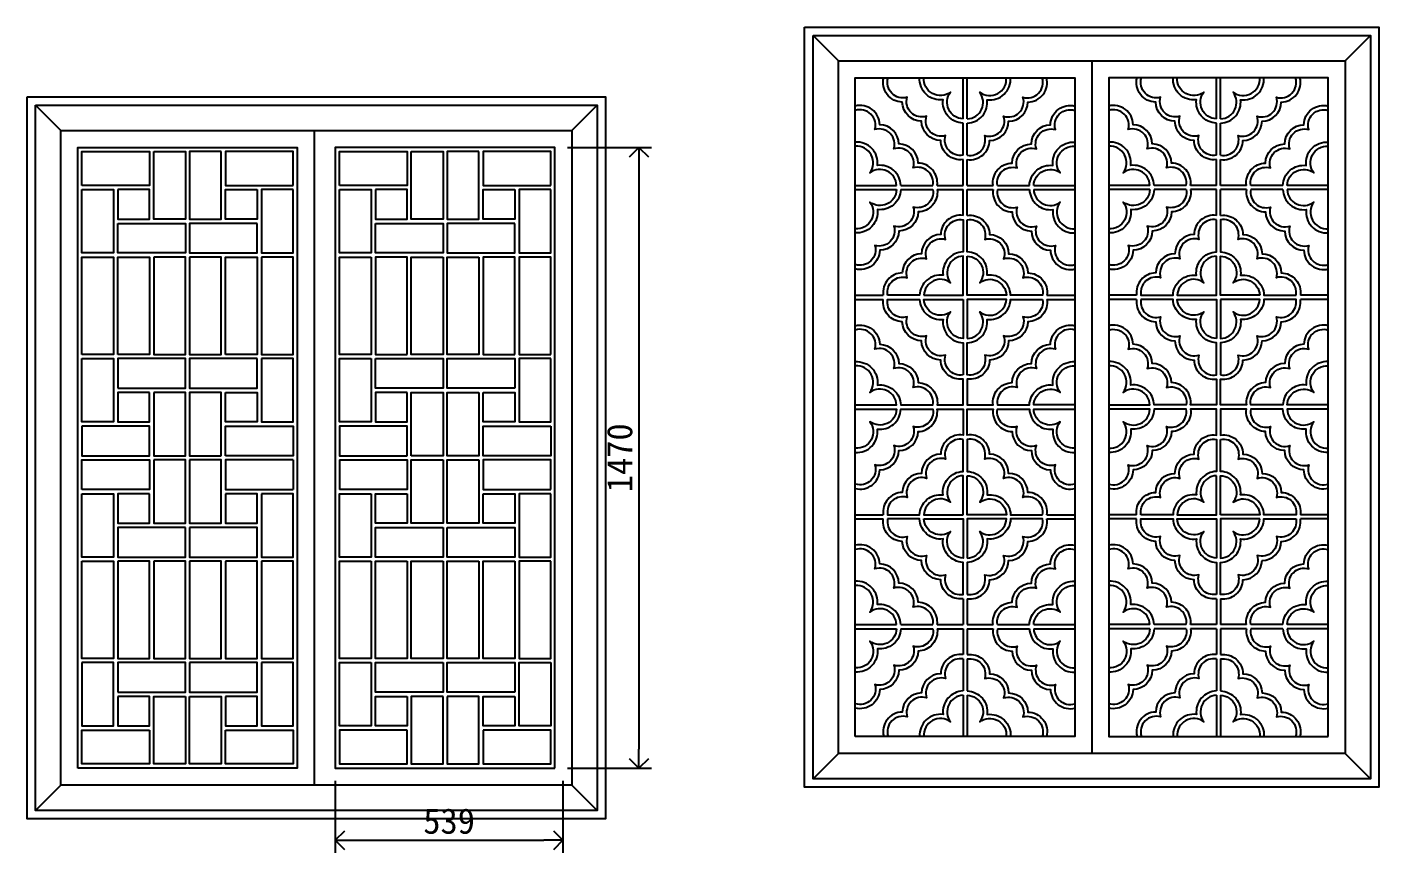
# Model space of a CAD drawing. Extents: x -66030 to 95157, y -13132 to 45879.
# Drawn here: x 50155 to 53356, y 12619 to 14575 of the extents above; entities that cross this region are included whole.
import ezdxf

# ---------------------------------------------------------------- set-up
doc = ezdxf.new("R2010")
doc.units = 0
doc.header["$LTSCALE"] = 100
doc.header["$MEASUREMENT"] = 0
doc.header["$PDMODE"] = 2
doc.header["$PDSIZE"] = -3
doc.layers.get('0').update_dxf_attribs({"linetype": 'CONTINUOUS'})
doc.layers.get('Defpoints').update_dxf_attribs({"linetype": 'CONTINUOUS'})
for name, color, linetype in [('3', 11, 'CONTINUOUS'), ('4', 121, 'CONTINUOUS'), ('7', 105, 'CONTINUOUS')]:
    doc.layers.add(name, color=color, linetype=linetype)
doc.styles.add('HZ', font='simhei.ttf')
doc.dimstyles.new('TEXT', dxfattribs={"dimscale": 8, "dimtxt": 2, "dimasz": 1.5, "dimexe": 1, "dimexo": 1, "dimgap": 0.5, "dimtad": 1, "dimdec": 0, "dimzin": 0, "dimdsep": 46, "dimtxsty": 'HZ', "dimblk": 'DOT', "dimblk1": 'OPEN90', "dimblk2": 'OPEN90', "dimsah": 1, "dimcen": 0, "dimclrd": 256, "dimclre": 256, "dimclrt": 7, "dimadec": 0, "dimazin": 0, "dimtfac": 0.5, "dimtdec": 0, "dimtmove": 2, "dimatfit": 3, "dimldrblk": 'OPEN90', "dimfxl": 1, "dimtolj": 1, "dimtzin": 0, "dimarcsym": 0})

# ---------------------------------------------------------------- blocks, each defined once
blk = doc.blocks.new('窗-026')
at = {"layer": '3'}
for p, q in [((375, 1582.4), (375, 1680)), ((385, 1582.4), (385, 1680)), ((975, 1582.4), (975, 1680)), ((985, 1582.4), (985, 1680)), ((375, 1496.4), (375, 1572.3)), ((385, 1496.4), (385, 1572.3)), ((975, 1496.4), (975, 1572.3)), ((985, 1496.4), (985, 1572.3)), ((375, 1425), (375, 1486.2)), ((385, 1425), (385, 1486.2)), ((975, 1425), (975, 1486.2)), ((985, 1425), (985, 1486.2)), ((120, 1425), (217.6, 1425)), ((120, 1415), (217.6, 1415)), ((227.7, 1425), (303.6, 1425)), ((227.7, 1415), (303.6, 1415)), ((313.8, 1425), (375, 1425)), ((313.8, 1415), (375, 1415)), ((375, 1353.8), (375, 1415)), ((385, 1425), (446.2, 1425)), ((385, 1415), (446.2, 1415)), ((385, 1353.8), (385, 1415)), ((456.4, 1425), (532.3, 1425)), ((456.4, 1415), (532.3, 1415)), ((542.4, 1425), (640, 1425)), ((542.4, 1415), (640, 1415)), ((817.6, 1425), (720, 1425)), ((817.6, 1415), (720, 1415)), ((903.6, 1425), (827.7, 1425)), ((903.6, 1415), (827.7, 1415)), ((975, 1425), (913.8, 1425)), ((975, 1415), (913.8, 1415)), ((975, 1353.8), (975, 1415)), ((1046.2, 1425), (985, 1425)), ((985, 1353.8), (985, 1415)), ((1046.2, 1415), (985, 1415)), ((1132.3, 1425), (1056.4, 1425)), ((1132.3, 1415), (1056.4, 1415)), ((1240, 1425), (1142.4, 1425)), ((1240, 1415), (1142.4, 1415)), ((120, 1165), (186.2, 1165)), ((120, 1155), (186.2, 1155)), ((573.8, 1165), (640, 1165)), ((573.8, 1155), (640, 1155)), ((786.2, 1165), (720, 1165)), ((786.2, 1155), (720, 1155)), ((1240, 1165), (1173.8, 1165)), ((1240, 1155), (1173.8, 1155)), ((120, 645), (186.2, 645)), ((573.8, 645), (640, 645)), ((786.2, 645), (720, 645)), ((1240, 645), (1173.8, 645)), ((120, 635), (186.2, 635)), ((573.8, 635), (640, 635)), ((786.2, 635), (720, 635)), ((1240, 635), (1173.8, 635)), ((375, 446.2), (375, 385)), ((385, 446.2), (385, 385)), ((975, 446.2), (975, 385)), ((985, 446.2), (985, 385)), ((120, 385), (217.6, 385)), ((227.7, 385), (303.6, 385)), ((313.8, 385), (375, 385)), ((385, 385), (446.2, 385)), ((456.4, 385), (532.3, 385)), ((542.4, 385), (640, 385)), ((817.6, 385), (720, 385)), ((903.6, 385), (827.7, 385)), ((975, 385), (913.8, 385)), ((1046.2, 385), (985, 385)), ((1132.3, 385), (1056.4, 385)), ((1240, 385), (1142.4, 385)), ((120, 375), (217.6, 375)), ((227.7, 375), (303.6, 375)), ((313.8, 375), (375, 375)), ((375, 375), (375, 313.8)), ((385, 375), (446.2, 375)), ((385, 375), (385, 313.8)), ((456.4, 375), (532.3, 375)), ((542.4, 375), (640, 375)), ((817.6, 375), (720, 375)), ((903.6, 375), (827.7, 375)), ((975, 375), (913.8, 375)), ((975, 375), (975, 313.8)), ((1046.2, 375), (985, 375)), ((985, 375), (985, 313.8)), ((1132.3, 375), (1056.4, 375)), ((1240, 375), (1142.4, 375)), ((375, 303.6), (375, 227.7)), ((385, 303.6), (385, 227.7)), ((975, 303.6), (975, 227.7)), ((985, 303.6), (985, 227.7)), ((375, 217.6), (375, 120)), ((385, 217.6), (385, 120)), ((975, 217.6), (975, 120)), ((985, 217.6), (985, 120))]:
    blk.add_line(p, q, dxfattribs=at)
blk.add_lwpolyline([(20, 1780), (1340, 1780), (1340, 20), (20, 20)], close=True, dxfattribs=at)
for points in [[(375, 1486.2, -0.448037), (322.1, 1531.3, -0.406646), (276.9, 1576.9, -0.406646), (231.3, 1622.1, -0.481299), (187.2, 1680)], [(375, 1496.4, -0.558994), (333.7, 1543, -0.612854), (288.8, 1588.8, -0.612854), (243, 1633.7, -0.606225), (197.6, 1680)], [(375, 1572.3, -0.44095), (327.8, 1627.8, -0.471594), (272.4, 1680)], [(375, 1582.4, -0.604818), (345.4, 1645.4, -0.649153), (282.5, 1680)], [(385, 1486.2, 0.448037), (437.9, 1531.3, 0.406646), (483.1, 1576.9, 0.406646), (528.7, 1622.1, 0.481299), (572.8, 1680)], [(385, 1496.4, 0.558994), (426.3, 1543, 0.612854), (471.2, 1588.8, 0.612854), (517, 1633.7, 0.606225), (562.4, 1680)], [(385, 1572.3, 0.44095), (432.2, 1627.8, 0.471594), (487.6, 1680)], [(385, 1582.4, 0.604818), (414.6, 1645.4, 0.649153), (477.5, 1680)], [(975, 1486.2, -0.448037), (922.1, 1531.3, -0.406646), (876.9, 1576.9, -0.406646), (831.3, 1622.1, -0.481299), (787.2, 1680)], [(975, 1496.4, -0.558994), (933.7, 1543, -0.612854), (888.8, 1588.8, -0.612854), (843, 1633.7, -0.606225), (797.6, 1680)], [(975, 1572.3, -0.44095), (927.8, 1627.8, -0.471594), (872.4, 1680)], [(975, 1582.4, -0.604818), (945.4, 1645.4, -0.649153), (882.5, 1680)], [(985, 1496.4, 0.558994), (1026.3, 1543, 0.612854), (1071.2, 1588.8, 0.612854), (1117, 1633.7, 0.606225), (1162.4, 1680)], [(985, 1486.2, 0.448037), (1037.9, 1531.3, 0.406646), (1083.1, 1576.9, 0.406646), (1128.7, 1622.1, 0.481299), (1172.8, 1680)], [(985, 1572.3, 0.44095), (1032.2, 1627.8, 0.471594), (1087.6, 1680)], [(985, 1582.4, 0.604818), (1014.6, 1645.4, 0.649153), (1077.5, 1680)], [(313.8, 1425, 0.448037), (268.7, 1477.9, 0.406646), (223.1, 1523.1, 0.406646), (177.9, 1568.7, 0.481299), (120, 1612.8)], [(303.6, 1425, 0.558994), (257, 1466.3, 0.612854), (211.2, 1511.2, 0.612854), (166.3, 1557, 0.606225), (120, 1602.4)], [(446.2, 1425, -0.448037), (491.3, 1477.9, -0.406646), (536.9, 1523.1, -0.406646), (582.1, 1568.7, -0.481299), (640, 1612.8)], [(456.4, 1425, -0.558994), (503, 1466.3, -0.612854), (548.8, 1511.2, -0.612854), (593.7, 1557, -0.606225), (640, 1602.4)], [(913.8, 1425, 0.448037), (868.7, 1477.9, 0.406646), (823.1, 1523.1, 0.406646), (777.9, 1568.7, 0.481299), (720, 1612.8)], [(903.6, 1425, 0.558994), (857, 1466.3, 0.612854), (811.2, 1511.2, 0.612854), (766.3, 1557, 0.606225), (720, 1602.4)], [(1046.2, 1425, -0.448037), (1091.3, 1477.9, -0.406646), (1136.9, 1523.1, -0.406646), (1182.1, 1568.7, -0.481299), (1240, 1612.8)], [(1056.4, 1425, -0.558994), (1103, 1466.3, -0.612854), (1148.8, 1511.2, -0.612854), (1193.7, 1557, -0.606225), (1240, 1602.4)], [(227.7, 1425, 0.44095), (172.2, 1472.2, 0.471594), (120, 1527.6)], [(217.6, 1425, 0.604818), (154.6, 1454.6, 0.649153), (120, 1517.5)], [(532.3, 1425, -0.44095), (587.8, 1472.2, -0.471594), (640, 1527.6)], [(542.4, 1425, -0.604818), (605.4, 1454.6, -0.649153), (640, 1517.5)], [(827.7, 1425, 0.44095), (772.2, 1472.2, 0.471594), (720, 1527.6)], [(817.6, 1425, 0.604818), (754.6, 1454.6, 0.649153), (720, 1517.5)], [(1132.3, 1425, -0.44095), (1187.8, 1472.2, -0.471594), (1240, 1527.6)], [(1142.4, 1425, -0.604818), (1205.4, 1454.6, -0.649153), (1240, 1517.5)], [(303.6, 1415, -0.558994), (257, 1373.7, -0.612854), (211.2, 1328.8, -0.612854), (166.3, 1283, -0.606225), (120, 1237.6)], [(313.8, 1415, -0.448037), (268.7, 1362.1, -0.406646), (223.1, 1316.9, -0.406646), (177.9, 1271.3, -0.481299), (120, 1227.2)], [(217.6, 1415, -0.604818), (154.6, 1385.4, -0.649153), (120, 1322.5)], [(227.7, 1415, -0.44095), (172.2, 1367.8, -0.471594), (120, 1312.4)], [(446.2, 1415, 0.448037), (491.3, 1362.1, 0.406646), (536.9, 1316.9, 0.406646), (582.1, 1271.3, 0.481299), (640, 1227.2)], [(456.4, 1415, 0.558994), (503, 1373.7, 0.612854), (548.8, 1328.8, 0.612854), (593.7, 1283, 0.606225), (640, 1237.6)], [(532.3, 1415, 0.44095), (587.8, 1367.8, 0.471594), (640, 1312.4)], [(542.4, 1415, 0.604818), (605.4, 1385.4, 0.649153), (640, 1322.5)], [(903.6, 1415, -0.558994), (857, 1373.7, -0.612854), (811.2, 1328.8, -0.612854), (766.3, 1283, -0.606225), (720, 1237.6)], [(913.8, 1415, -0.448037), (868.7, 1362.1, -0.406646), (823.1, 1316.9, -0.406646), (777.9, 1271.3, -0.481299), (720, 1227.2)], [(817.6, 1415, -0.604818), (754.6, 1385.4, -0.649153), (720, 1322.5)], [(827.7, 1415, -0.44095), (772.2, 1367.8, -0.471594), (720, 1312.4)], [(1046.2, 1415, 0.448037), (1091.3, 1362.1, 0.406646), (1136.9, 1316.9, 0.406646), (1182.1, 1271.3, 0.481299), (1240, 1227.2)], [(1056.4, 1415, 0.558994), (1103, 1373.7, 0.612854), (1148.8, 1328.8, 0.612854), (1193.7, 1283, 0.606225), (1240, 1237.6)], [(1132.3, 1415, 0.44095), (1187.8, 1367.8, 0.471594), (1240, 1312.4)], [(1142.4, 1415, 0.604818), (1205.4, 1385.4, 0.649153), (1240, 1322.5)], [(375, 1353.8, 0.448037), (322.1, 1308.7, 0.406646), (276.9, 1263.1, 0.406646), (231.3, 1217.9, 0.448037), (186.2, 1165, 0.448037)], [(385, 1353.8, -0.448037), (437.9, 1308.7, -0.406646), (483.1, 1263.1, -0.406646), (528.7, 1217.9, -0.448037), (573.8, 1165, -0.448037)], [(975, 1353.8, 0.448037), (922.1, 1308.7, 0.406646), (876.9, 1263.1, 0.406646), (831.3, 1217.9, 0.448037), (786.2, 1165, 0.448037)], [(985, 1353.8, -0.448037), (1037.9, 1308.7, -0.406646), (1083.1, 1263.1, -0.406646), (1128.7, 1217.9, -0.448037), (1173.8, 1165, -0.448037)], [(120, 1092.8, -0.481299), (177.9, 1048.7, -0.406646), (223.1, 1003.1, -0.406646), (268.7, 957.9, -0.448037), (313.8, 905), (375, 905), (375, 966.2, -0.448037), (322.1, 1011.3, -0.406646), (276.9, 1056.9, -0.406646), (231.3, 1102.1, -0.448037), (186.2, 1155)], [(573.8, 1155, -0.448037), (528.7, 1102.1, -0.406646), (483.1, 1056.9, -0.406646), (437.9, 1011.3, -0.448037), (385, 966.2), (385, 905), (446.2, 905, -0.448037), (491.3, 957.9, -0.406646), (536.9, 1003.1, -0.406646), (582.1, 1048.7, -0.481299), (640, 1092.8)], [(786.2, 1155, 0.448037), (831.3, 1102.1, 0.406646), (876.9, 1056.9, 0.406646), (922.1, 1011.3, 0.448037), (975, 966.2), (975, 905), (913.8, 905, 0.448037), (868.7, 957.9, 0.406646), (823.1, 1003.1, 0.406646), (777.9, 1048.7, 0.481299), (720, 1092.8)], [(1240, 1092.8, 0.481299), (1182.1, 1048.7, 0.406646), (1136.9, 1003.1, 0.406646), (1091.3, 957.9, 0.448037), (1046.2, 905), (985, 905), (985, 966.2, 0.448037), (1037.9, 1011.3, 0.406646), (1083.1, 1056.9, 0.406646), (1128.7, 1102.1, 0.448037), (1173.8, 1155)], [(120, 1007.6, -0.471594), (172.2, 952.2, -0.44095), (227.7, 905), (303.6, 905, 0.558994), (257, 946.3, 0.612854), (211.2, 991.2, 0.612854), (166.3, 1037, 0.606225), (120, 1082.4)], [(640, 1082.4, 0.606225), (593.7, 1037, 0.612854), (548.8, 991.2, 0.612854), (503, 946.3, 0.558994), (456.4, 905), (532.3, 905, -0.44095), (587.8, 952.2, -0.471594), (640, 1007.6)], [(720, 1082.4, -0.606225), (766.3, 1037, -0.612854), (811.2, 991.2, -0.612854), (857, 946.3, -0.558994), (903.6, 905), (827.7, 905, 0.44095), (772.2, 952.2, 0.471594), (720, 1007.6)], [(1240, 1007.6, 0.471594), (1187.8, 952.2, 0.44095), (1132.3, 905), (1056.4, 905, -0.558994), (1103, 946.3, -0.612854), (1148.8, 991.2, -0.612854), (1193.7, 1037, -0.606225), (1240, 1082.4)], [(120, 905), (217.6, 905, 0.604818), (154.6, 934.6, 0.649153), (120, 997.5)], [(640, 905), (542.4, 905, -0.604818), (605.4, 934.6, -0.649153), (640, 997.5)], [(720, 905), (817.6, 905, 0.604818), (754.6, 934.6, 0.649153), (720, 997.5)], [(1240, 905), (1142.4, 905, -0.604818), (1205.4, 934.6, -0.649153), (1240, 997.5)], [(120, 707.2, 0.481299), (177.9, 751.3, 0.406646), (223.1, 796.9, 0.406646), (268.7, 842.1, 0.448037), (313.8, 895), (375, 895), (375, 833.8, 0.448037), (322.1, 788.7, 0.406646), (276.9, 743.1, 0.406646), (231.3, 697.9, 0.448037), (186.2, 645)], [(120, 895), (217.6, 895, -0.604818), (154.6, 865.4, -0.649153), (120, 802.5)], [(120, 792.4, 0.471594), (172.2, 847.8, 0.44095), (227.7, 895), (303.6, 895, -0.558994), (257, 853.7, -0.612854), (211.2, 808.8, -0.612854), (166.3, 763, -0.606225), (120, 717.6)], [(573.8, 645, 0.448037), (528.7, 697.9, 0.406646), (483.1, 743.1, 0.406646), (437.9, 788.7, 0.448037), (385, 833.8), (385, 895), (446.2, 895, 0.448037), (491.3, 842.1, 0.406646), (536.9, 796.9, 0.406646), (582.1, 751.3, 0.481299), (640, 707.2)], [(640, 717.6, -0.606225), (593.7, 763, -0.612854), (548.8, 808.8, -0.612854), (503, 853.7, -0.558994), (456.4, 895), (532.3, 895, 0.44095), (587.8, 847.8, 0.471594), (640, 792.4)], [(640, 802.5, -0.649153), (605.4, 865.4, -0.604818), (542.4, 895), (640, 895)], [(720, 802.5, 0.649153), (754.6, 865.4, 0.604818), (817.6, 895), (720, 895)], [(720, 717.6, 0.606225), (766.3, 763, 0.612854), (811.2, 808.8, 0.612854), (857, 853.7, 0.558994), (903.6, 895), (827.7, 895, -0.44095), (772.2, 847.8, -0.471594), (720, 792.4)], [(786.2, 645, -0.448037), (831.3, 697.9, -0.406646), (876.9, 743.1, -0.406646), (922.1, 788.7, -0.448037), (975, 833.8), (975, 895), (913.8, 895, -0.448037), (868.7, 842.1, -0.406646), (823.1, 796.9, -0.406646), (777.9, 751.3, -0.481299), (720, 707.2)], [(1240, 707.2, -0.481299), (1182.1, 751.3, -0.406646), (1136.9, 796.9, -0.406646), (1091.3, 842.1, -0.448037), (1046.2, 895), (985, 895), (985, 833.8, -0.448037), (1037.9, 788.7, -0.406646), (1083.1, 743.1, -0.406646), (1128.7, 697.9, -0.448037), (1173.8, 645)], [(1240, 792.4, -0.471594), (1187.8, 847.8, -0.44095), (1132.3, 895), (1056.4, 895, 0.558994), (1103, 853.7, 0.612854), (1148.8, 808.8, 0.612854), (1193.7, 763, 0.606225), (1240, 717.6)], [(1240, 895), (1142.4, 895, 0.604818), (1205.4, 865.4, 0.649153), (1240, 802.5)], [(375, 446.2, -0.448037), (322.1, 491.3, -0.406646), (276.9, 536.9, -0.406646), (231.3, 582.1, -0.448037), (186.2, 635, -0.448037)], [(385, 446.2, 0.448037), (437.9, 491.3, 0.406646), (483.1, 536.9, 0.406646), (528.7, 582.1, 0.448037), (573.8, 635, 0.448037)], [(975, 446.2, -0.448037), (922.1, 491.3, -0.406646), (876.9, 536.9, -0.406646), (831.3, 582.1, -0.448037), (786.2, 635, -0.448037)], [(985, 446.2, 0.448037), (1037.9, 491.3, 0.406646), (1083.1, 536.9, 0.406646), (1128.7, 582.1, 0.448037), (1173.8, 635, 0.448037)], [(313.8, 385, 0.448037), (268.7, 437.9, 0.406646), (223.1, 483.1, 0.406646), (177.9, 528.7, 0.481299), (120, 572.8)], [(303.6, 385, 0.558994), (257, 426.3, 0.612854), (211.2, 471.2, 0.612854), (166.3, 517, 0.606225), (120, 562.4)], [(446.2, 385, -0.448037), (491.3, 437.9, -0.406646), (536.9, 483.1, -0.406646), (582.1, 528.7, -0.481299), (640, 572.8)], [(456.4, 385, -0.558994), (503, 426.3, -0.612854), (548.8, 471.2, -0.612854), (593.7, 517, -0.606225), (640, 562.4)], [(913.8, 385, 0.448037), (868.7, 437.9, 0.406646), (823.1, 483.1, 0.406646), (777.9, 528.7, 0.481299), (720, 572.8)], [(903.6, 385, 0.558994), (857, 426.3, 0.612854), (811.2, 471.2, 0.612854), (766.3, 517, 0.606225), (720, 562.4)], [(1046.2, 385, -0.448037), (1091.3, 437.9, -0.406646), (1136.9, 483.1, -0.406646), (1182.1, 528.7, -0.481299), (1240, 572.8)], [(1056.4, 385, -0.558994), (1103, 426.3, -0.612854), (1148.8, 471.2, -0.612854), (1193.7, 517, -0.606225), (1240, 562.4)], [(227.7, 385, 0.44095), (172.2, 432.2, 0.471594), (120, 487.6)], [(532.3, 385, -0.44095), (587.8, 432.2, -0.471594), (640, 487.6)], [(827.7, 385, 0.44095), (772.2, 432.2, 0.471594), (720, 487.6)], [(1132.3, 385, -0.44095), (1187.8, 432.2, -0.471594), (1240, 487.6)], [(217.6, 385, 0.604818), (154.6, 414.6, 0.649153), (120, 477.5)], [(542.4, 385, -0.604818), (605.4, 414.6, -0.649153), (640, 477.5)], [(817.6, 385, 0.604818), (754.6, 414.6, 0.649153), (720, 477.5)], [(1142.4, 385, -0.604818), (1205.4, 414.6, -0.649153), (1240, 477.5)], [(313.8, 375, -0.448037), (268.7, 322.1, -0.406646), (223.1, 276.9, -0.406646), (177.9, 231.3, -0.481299), (120, 187.2)], [(303.6, 375, -0.558994), (257, 333.7, -0.612854), (211.2, 288.8, -0.612854), (166.3, 243, -0.606225), (120, 197.6)], [(217.6, 375, -0.604818), (154.6, 345.4, -0.649153), (120, 282.5)], [(227.7, 375, -0.44095), (172.2, 327.8, -0.471594), (120, 272.4)], [(446.2, 375, 0.448037), (491.3, 322.1, 0.406646), (536.9, 276.9, 0.406646), (582.1, 231.3, 0.481299), (640, 187.2)], [(456.4, 375, 0.558994), (503, 333.7, 0.612854), (548.8, 288.8, 0.612854), (593.7, 243, 0.606225), (640, 197.6)], [(532.3, 375, 0.44095), (587.8, 327.8, 0.471594), (640, 272.4)], [(542.4, 375, 0.604818), (605.4, 345.4, 0.649153), (640, 282.5)], [(903.6, 375, -0.558994), (857, 333.7, -0.612854), (811.2, 288.8, -0.612854), (766.3, 243, -0.606225), (720, 197.6)], [(827.7, 375, -0.44095), (772.2, 327.8, -0.471594), (720, 272.4)], [(817.6, 375, -0.604818), (754.6, 345.4, -0.649153), (720, 282.5)], [(913.8, 375, -0.448037), (868.7, 322.1, -0.406646), (823.1, 276.9, -0.406646), (777.9, 231.3, -0.481299), (720, 187.2)], [(1046.2, 375, 0.448037), (1091.3, 322.1, 0.406646), (1136.9, 276.9, 0.406646), (1182.1, 231.3, 0.481299), (1240, 187.2)], [(1056.4, 375, 0.558994), (1103, 333.7, 0.612854), (1148.8, 288.8, 0.612854), (1193.7, 243, 0.606225), (1240, 197.6)], [(1132.3, 375, 0.44095), (1187.8, 327.8, 0.471594), (1240, 272.4)], [(1142.4, 375, 0.604818), (1205.4, 345.4, 0.649153), (1240, 282.5)], [(375, 313.8, 0.448037), (322.1, 268.7, 0.406646), (276.9, 223.1, 0.406646), (231.3, 177.9, 0.481299), (187.2, 120)], [(375, 303.6, 0.558994), (333.7, 257, 0.612854), (288.8, 211.2, 0.612854), (243, 166.3, 0.606225), (197.6, 120)], [(385, 313.8, -0.448037), (437.9, 268.7, -0.406646), (483.1, 223.1, -0.406646), (528.7, 177.9, -0.481299), (572.8, 120)], [(385, 303.6, -0.558994), (426.3, 257, -0.612854), (471.2, 211.2, -0.612854), (517, 166.3, -0.606225), (562.4, 120)], [(975, 313.8, 0.448037), (922.1, 268.7, 0.406646), (876.9, 223.1, 0.406646), (831.3, 177.9, 0.481299), (787.2, 120)], [(975, 303.6, 0.558994), (933.7, 257, 0.612854), (888.8, 211.2, 0.612854), (843, 166.3, 0.606225), (797.6, 120)], [(985, 313.8, -0.448037), (1037.9, 268.7, -0.406646), (1083.1, 223.1, -0.406646), (1128.7, 177.9, -0.481299), (1172.8, 120)], [(985, 303.6, -0.558994), (1026.3, 257, -0.612854), (1071.2, 211.2, -0.612854), (1117, 166.3, -0.606225), (1162.4, 120)], [(375, 227.7, 0.44095), (327.8, 172.2, 0.471594), (272.4, 120)], [(385, 227.7, -0.44095), (432.2, 172.2, -0.471594), (487.6, 120)], [(975, 227.7, 0.44095), (927.8, 172.2, 0.471594), (872.4, 120)], [(985, 227.7, -0.44095), (1032.2, 172.2, -0.471594), (1087.6, 120)], [(375, 217.6, 0.604818), (345.4, 154.6, 0.649153), (282.5, 120)], [(385, 217.6, -0.604818), (414.6, 154.6, -0.649153), (477.5, 120)], [(975, 217.6, 0.604818), (945.4, 154.6, 0.649153), (882.5, 120)], [(985, 217.6, -0.604818), (1014.6, 154.6, -0.649153), (1077.5, 120)]]:
    blk.add_lwpolyline(points, format="xyb", dxfattribs=at)
for points in [[(196.4, 1165, -0.558994), (243, 1206.3, -0.612854), (288.8, 1251.2, -0.612854), (333.7, 1297, -0.558994), (375, 1343.6), (375, 1267.7, 0.44095), (327.8, 1212.2, 0.44095), (272.3, 1165)], [(385, 1343.6, -0.558994), (426.3, 1297, -0.612854), (471.2, 1251.2, -0.612854), (517, 1206.3, -0.558994), (563.6, 1165), (487.7, 1165, 0.44095), (432.2, 1212.2, 0.44095), (385, 1267.7)], [(975, 1343.6, 0.558994), (933.7, 1297, 0.612854), (888.8, 1251.2, 0.612854), (843, 1206.3, 0.558994), (796.4, 1165), (872.3, 1165, -0.44095), (927.8, 1212.2, -0.44095), (975, 1267.7)], [(1163.6, 1165, 0.558994), (1117, 1206.3, 0.612854), (1071.2, 1251.2, 0.612854), (1026.3, 1297, 0.558994), (985, 1343.6), (985, 1267.7, -0.44095), (1032.2, 1212.2, -0.44095), (1087.7, 1165)], [(282.4, 1165), (375, 1165), (375, 1257.6, 0.604818), (345.4, 1194.6, 0.604818)], [(385, 1257.6, -0.604818), (414.6, 1194.6, -0.604818), (477.6, 1165), (385, 1165)], [(975, 1257.6, 0.604818), (945.4, 1194.6, 0.604818), (882.4, 1165), (975, 1165)], [(1077.6, 1165), (985, 1165), (985, 1257.6, -0.604818), (1014.6, 1194.6, -0.604818)], [(375, 976.4, -0.558994), (333.7, 1023, -0.612854), (288.8, 1068.8, -0.612854), (243, 1113.7, -0.558994), (196.4, 1155), (272.3, 1155, 0.44095), (327.8, 1107.8, 0.44095), (375, 1052.3)], [(375, 1155), (375, 1062.4, -0.604818), (345.4, 1125.4, -0.604818), (282.4, 1155)], [(385, 1062.4, 0.604818), (414.6, 1125.4, 0.604818), (477.6, 1155), (385, 1155)], [(563.6, 1155, -0.558994), (517, 1113.7, -0.612854), (471.2, 1068.8, -0.612854), (426.3, 1023, -0.558994), (385, 976.4), (385, 1052.3, 0.44095), (432.2, 1107.8, 0.44095), (487.7, 1155)], [(796.4, 1155, 0.558994), (843, 1113.7, 0.612854), (888.8, 1068.8, 0.612854), (933.7, 1023, 0.558994), (975, 976.4), (975, 1052.3, -0.44095), (927.8, 1107.8, -0.44095), (872.3, 1155)], [(975, 1062.4, -0.604818), (945.4, 1125.4, -0.604818), (882.4, 1155), (975, 1155)], [(985, 976.4, 0.558994), (1026.3, 1023, 0.612854), (1071.2, 1068.8, 0.612854), (1117, 1113.7, 0.558994), (1163.6, 1155), (1087.7, 1155, -0.44095), (1032.2, 1107.8, -0.44095), (985, 1052.3)], [(985, 1155), (985, 1062.4, 0.604818), (1014.6, 1125.4, 0.604818), (1077.6, 1155)], [(375, 823.6, 0.558994), (333.7, 777, 0.612854), (288.8, 731.2, 0.612854), (243, 686.3, 0.558994), (196.4, 645), (272.3, 645, -0.44095), (327.8, 692.2, -0.44095), (375, 747.7)], [(563.6, 645, 0.558994), (517, 686.3, 0.612854), (471.2, 731.2, 0.612854), (426.3, 777, 0.558994), (385, 823.6), (385, 747.7, -0.44095), (432.2, 692.2, -0.44095), (487.7, 645)], [(796.4, 645, -0.558994), (843, 686.3, -0.612854), (888.8, 731.2, -0.612854), (933.7, 777, -0.558994), (975, 823.6), (975, 747.7, 0.44095), (927.8, 692.2, 0.44095), (872.3, 645)], [(985, 823.6, -0.558994), (1026.3, 777, -0.612854), (1071.2, 731.2, -0.612854), (1117, 686.3, -0.558994), (1163.6, 645), (1087.7, 645, 0.44095), (1032.2, 692.2, 0.44095), (985, 747.7)], [(375, 645), (375, 737.6, 0.604818), (345.4, 674.6, 0.604818), (282.4, 645)], [(385, 737.6, -0.604818), (414.6, 674.6, -0.604818), (477.6, 645), (385, 645)], [(975, 737.6, 0.604818), (945.4, 674.6, 0.604818), (882.4, 645), (975, 645)], [(985, 645), (985, 737.6, -0.604818), (1014.6, 674.6, -0.604818), (1077.6, 645)], [(196.4, 635, 0.558994), (243, 593.7, 0.612854), (288.8, 548.8, 0.612854), (333.7, 503, 0.558994), (375, 456.4), (375, 532.3, -0.44095), (327.8, 587.8, -0.44095), (272.3, 635)], [(282.4, 635), (375, 635), (375, 542.4, -0.604818), (345.4, 605.4, -0.604818)], [(385, 456.4, 0.558994), (426.3, 503, 0.612854), (471.2, 548.8, 0.612854), (517, 593.7, 0.558994), (563.6, 635), (487.7, 635, -0.44095), (432.2, 587.8, -0.44095), (385, 532.3)], [(385, 542.4, 0.604818), (414.6, 605.4, 0.604818), (477.6, 635), (385, 635)], [(975, 456.4, -0.558994), (933.7, 503, -0.612854), (888.8, 548.8, -0.612854), (843, 593.7, -0.558994), (796.4, 635), (872.3, 635, 0.44095), (927.8, 587.8, 0.44095), (975, 532.3)], [(975, 542.4, -0.604818), (945.4, 605.4, -0.604818), (882.4, 635), (975, 635)], [(1163.6, 635, -0.558994), (1117, 593.7, -0.612854), (1071.2, 548.8, -0.612854), (1026.3, 503, -0.558994), (985, 456.4), (985, 532.3, 0.44095), (1032.2, 587.8, 0.44095), (1087.7, 635)], [(1077.6, 635), (985, 635), (985, 542.4, 0.604818), (1014.6, 605.4, 0.604818)]]:
    blk.add_lwpolyline(points, format="xyb", close=True, dxfattribs=at)
at = {"layer": '4'}
blk.add_line((680, 1720), (680, 80), dxfattribs=at)
for points in [[(0, 1800), (1360, 1800), (1360, 0), (0, 0)], [(80, 1720), (1280, 1720), (1280, 80), (80, 80)]]:
    blk.add_lwpolyline(points, close=True, dxfattribs=at)
at = {"layer": '7'}
for p, q in [((80, 1720), (20, 1780)), ((1280, 1720), (1340, 1780)), ((80, 80), (20, 20)), ((1280, 80), (1340, 20))]:
    blk.add_line(p, q, dxfattribs=at)
for points in [[(120, 120), (120, 1680), (640, 1680), (640, 120)], [(1240, 120), (1240, 1680), (720, 1680), (720, 120)]]:
    blk.add_lwpolyline(points, close=True, dxfattribs=at)
blk = doc.blocks.new('_OPEN90')
at = {"color": 0, "linetype": 'ByBlock'}
for p, q in [((0, 0), (-1, 0)), ((-0.5, 0.5), (0, 0)), ((0, 0), (-0.5, -0.5))]:
    blk.add_line(p, q, dxfattribs=at)
blk = doc.blocks.new('*D113')
at = {"layer": '3', "lineweight": -2, "transparency": 16777216}
for p, q in [((50884.6, 12790.2), (50884.6, 12619.5)), ((51423.6, 12790.2), (51423.6, 12619.5)), ((50929.6, 12649.5), (51378.6, 12649.5))]:
    blk.add_line(p, q, dxfattribs=at)
at = {"layer": 'Defpoints', "color": 0, "transparency": 16777216}
for p in [(50884.6, 12820.2), (51423.6, 12820.2), (51423.6, 12649.5)]:
    blk.add_point(p, dxfattribs=at)
at = {"layer": '3', "lineweight": -2, "transparency": 16777216, "xscale": 45, "yscale": 45, "zscale": 45, "rotation": 180}
blk.add_blockref('_OPEN90', (50884.6, 12649.5), dxfattribs=at)
at = {"layer": '3', "lineweight": -2, "transparency": 16777216, "xscale": 45, "yscale": 45, "zscale": 45}
blk.add_blockref('_OPEN90', (51423.6, 12649.5), dxfattribs=at)
at = {"layer": '3', "color": 7, "transparency": 16777216, "insert": (51154.1, 12694.5), "char_height": 60, "attachment_point": 5, "style": 'HZ'}
blk.add_mtext('\\A1;539', dxfattribs=at)
blk = doc.blocks.new('*D128')
at = {"layer": '3', "lineweight": -2, "transparency": 16777216}
for p, q in [((51434.6, 14290.2), (51633.6, 14290.2)), ((51603.6, 14245.2), (51603.6, 12865.2)), ((51434.6, 12820.2), (51633.6, 12820.2))]:
    blk.add_line(p, q, dxfattribs=at)
at = {"layer": 'Defpoints', "color": 0, "transparency": 16777216}
for p in [(51404.6, 14290.2), (51404.6, 12820.2), (51603.6, 12820.2)]:
    blk.add_point(p, dxfattribs=at)
at = {"layer": '3', "lineweight": -2, "transparency": 16777216, "xscale": 45, "yscale": 45, "zscale": 45}
for p, rotation in [((51603.6, 14290.2), 90), ((51603.6, 12820.2), 270)]:
    blk.add_blockref('_OPEN90', p, dxfattribs=dict(at, rotation=rotation))
at = {"layer": '3', "color": 7, "transparency": 16777216, "insert": (51558.3, 13555.2), "char_height": 60, "attachment_point": 5, "rotation": 90, "style": 'HZ'}
blk.add_mtext('\\A1;1470', dxfattribs=at)

msp = doc.modelspace()

# ---------------------------------------------------------------- linework, layer by layer
at = {"layer": '3'}
for points in [[(50174.6, 14390.2), (51504.6, 14390.2), (51504.6, 12720.2), (50174.6, 12720.2)], [(50284.6, 14200.2), (50284.6, 14280.2), (50444.6, 14280.2), (50444.6, 14200.2)], [(50454.6, 14280.2), (50529.6, 14280.2), (50529.6, 14120.2), (50454.6, 14120.2)], [(50614.6, 14280.2), (50539.6, 14280.2), (50539.6, 14120.2), (50614.6, 14120.2)], [(50784.6, 14200.2), (50784.6, 14280.2), (50624.6, 14280.2), (50624.6, 14200.2)], [(50894.6, 14200.2), (50894.6, 14280.2), (51054.6, 14280.2), (51054.6, 14200.2)], [(51064.6, 14280.2), (51139.6, 14280.2), (51139.6, 14120.2), (51064.6, 14120.2)], [(51224.6, 14280.2), (51149.6, 14280.2), (51149.6, 14120.2), (51224.6, 14120.2)], [(51394.6, 14200.2), (51394.6, 14280.2), (51234.6, 14280.2), (51234.6, 14200.2)], [(50284.6, 14190.2), (50359.6, 14190.2), (50359.6, 14040.2), (50284.6, 14040.2)], [(50369.6, 14190.2), (50369.6, 14120.2), (50444.6, 14120.2), (50444.6, 14190.2)], [(50699.6, 14190.2), (50699.6, 14120.2), (50624.6, 14120.2), (50624.6, 14190.2)], [(50784.6, 14190.2), (50709.6, 14190.2), (50709.6, 14040.2), (50784.6, 14040.2)], [(50894.6, 14190.2), (50969.6, 14190.2), (50969.6, 14040.2), (50894.6, 14040.2)], [(50979.6, 14190.2), (50979.6, 14120.2), (51054.6, 14120.2), (51054.6, 14190.2)], [(51309.6, 14190.2), (51309.6, 14120.2), (51234.6, 14120.2), (51234.6, 14190.2)], [(51394.6, 14190.2), (51319.6, 14190.2), (51319.6, 14040.2), (51394.6, 14040.2)], [(50369.6, 14110.2), (50529.6, 14110.2), (50529.6, 14040.2), (50369.6, 14040.2)], [(50699.6, 14110.2), (50539.6, 14110.2), (50539.6, 14040.2), (50699.6, 14040.2)], [(50979.6, 14110.2), (51139.6, 14110.2), (51139.6, 14040.2), (50979.6, 14040.2)], [(51309.6, 14110.2), (51149.6, 14110.2), (51149.6, 14040.2), (51309.6, 14040.2)], [(50284.6, 13800.2), (50284.6, 14030.2), (50359.6, 14030.2), (50359.6, 13800.2)], [(50369.6, 13800.2), (50369.6, 14030.2), (50444.6, 14030.2), (50444.6, 13800.2)], [(50454.6, 14030.2), (50454.6, 13800.2), (50529.6, 13800.2), (50529.6, 14030.2)], [(50539.6, 14030.2), (50539.6, 13800.2), (50614.6, 13800.2), (50614.6, 14030.2)], [(50624.6, 13800.2), (50624.6, 14030.2), (50699.6, 14030.2), (50699.6, 13800.2)], [(50709.6, 14030.2), (50709.6, 13800.2), (50784.6, 13800.2), (50784.6, 14030.2)], [(50969.6, 14030.2), (50969.6, 13800.2), (50894.6, 13800.2), (50894.6, 14030.2)], [(51054.6, 13800.2), (51054.6, 14030.2), (50979.6, 14030.2), (50979.6, 13800.2)], [(51139.6, 14030.2), (51139.6, 13800.2), (51064.6, 13800.2), (51064.6, 14030.2)], [(51224.6, 14030.2), (51224.6, 13800.2), (51149.6, 13800.2), (51149.6, 14030.2)], [(51309.6, 13800.2), (51309.6, 14030.2), (51234.6, 14030.2), (51234.6, 13800.2)], [(51394.6, 13800.2), (51394.6, 14030.2), (51319.6, 14030.2), (51319.6, 13800.2)], [(50284.6, 13790.2), (50359.6, 13790.2), (50359.6, 13640.2), (50284.6, 13640.2)], [(50369.6, 13720.2), (50529.6, 13720.2), (50529.6, 13790.2), (50369.6, 13790.2)], [(50699.6, 13790.2), (50539.6, 13790.2), (50539.6, 13720.2), (50699.6, 13720.2)], [(50709.6, 13790.2), (50709.6, 13640.2), (50784.6, 13640.2), (50784.6, 13790.2)], [(50969.6, 13790.2), (50969.6, 13640.2), (50894.6, 13640.2), (50894.6, 13790.2)], [(50979.6, 13790.2), (51139.6, 13790.2), (51139.6, 13720.2), (50979.6, 13720.2)], [(51309.6, 13720.2), (51149.6, 13720.2), (51149.6, 13790.2), (51309.6, 13790.2)], [(51394.6, 13790.2), (51319.6, 13790.2), (51319.6, 13640.2), (51394.6, 13640.2)], [(50444.6, 13710.2), (50369.6, 13710.2), (50369.6, 13640.2), (50444.6, 13640.2)], [(50454.6, 13710.2), (50454.6, 13560.2), (50529.6, 13560.2), (50529.6, 13710.2)], [(50614.6, 13560.2), (50614.6, 13710.2), (50539.6, 13710.2), (50539.6, 13560.2)], [(50624.6, 13710.2), (50699.6, 13710.2), (50699.6, 13640.2), (50624.6, 13640.2)], [(51054.6, 13710.2), (50979.6, 13710.2), (50979.6, 13640.2), (51054.6, 13640.2)], [(51064.6, 13560.2), (51064.6, 13710.2), (51139.6, 13710.2), (51139.6, 13560.2)], [(51224.6, 13710.2), (51224.6, 13560.2), (51149.6, 13560.2), (51149.6, 13710.2)], [(51234.6, 13710.2), (51309.6, 13710.2), (51309.6, 13640.2), (51234.6, 13640.2)], [(50284.6, 13630.2), (50284.6, 13560.2), (50444.6, 13560.2), (50444.6, 13630.2)], [(50624.6, 13560.2), (50624.6, 13630.2), (50784.6, 13630.2), (50784.6, 13560.2)], [(51054.6, 13560.2), (51054.6, 13630.2), (50894.6, 13630.2), (50894.6, 13560.2)], [(51394.6, 13630.2), (51394.6, 13560.2), (51234.6, 13560.2), (51234.6, 13630.2)], [(50284.6, 13480.2), (50284.6, 13550.2), (50444.6, 13550.2), (50444.6, 13480.2)], [(50454.6, 13550.2), (50454.6, 13400.2), (50529.6, 13400.2), (50529.6, 13550.2)], [(50539.6, 13550.2), (50539.6, 13400.2), (50614.6, 13400.2), (50614.6, 13550.2)], [(51139.6, 13550.2), (51139.6, 13400.2), (51064.6, 13400.2), (51064.6, 13550.2)], [(51224.6, 13550.2), (51224.6, 13400.2), (51149.6, 13400.2), (51149.6, 13550.2)], [(51394.6, 13480.2), (51394.6, 13550.2), (51234.6, 13550.2), (51234.6, 13480.2)], [(50284.6, 13470.2), (50359.6, 13470.2), (50359.6, 13320.2), (50284.6, 13320.2)], [(50444.6, 13470.2), (50369.6, 13470.2), (50369.6, 13400.2), (50444.6, 13400.2)], [(50624.6, 13470.2), (50624.6, 13400.2), (50699.6, 13400.2), (50699.6, 13470.2)], [(50709.6, 13470.2), (50709.6, 13320.2), (50784.6, 13320.2), (50784.6, 13470.2)], [(50969.6, 13470.2), (50969.6, 13320.2), (50894.6, 13320.2), (50894.6, 13470.2)], [(51054.6, 13470.2), (51054.6, 13400.2), (50979.6, 13400.2), (50979.6, 13470.2)], [(51234.6, 13470.2), (51309.6, 13470.2), (51309.6, 13400.2), (51234.6, 13400.2)], [(51394.6, 13470.2), (51319.6, 13470.2), (51319.6, 13320.2), (51394.6, 13320.2)], [(50529.6, 13390.2), (50369.6, 13390.2), (50369.6, 13320.2), (50529.6, 13320.2)], [(50539.6, 13390.2), (50539.6, 13320.2), (50699.6, 13320.2), (50699.6, 13390.2)], [(51139.6, 13390.2), (51139.6, 13320.2), (50979.6, 13320.2), (50979.6, 13390.2)], [(51149.6, 13390.2), (51309.6, 13390.2), (51309.6, 13320.2), (51149.6, 13320.2)], [(50284.6, 13310.2), (50359.6, 13310.2), (50359.6, 13080.2), (50284.6, 13080.2)], [(50369.6, 13310.2), (50369.6, 13080.2), (50444.6, 13080.2), (50444.6, 13310.2)], [(50454.6, 13310.2), (50454.6, 13080.2), (50529.6, 13080.2), (50529.6, 13310.2)], [(50539.6, 13310.2), (50539.6, 13080.2), (50614.6, 13080.2), (50614.6, 13310.2)], [(50624.6, 13310.2), (50624.6, 13080.2), (50699.6, 13080.2), (50699.6, 13310.2)], [(50709.6, 13310.2), (50709.6, 13080.2), (50784.6, 13080.2), (50784.6, 13310.2)], [(50969.6, 13310.2), (50969.6, 13080.2), (50894.6, 13080.2), (50894.6, 13310.2)], [(51054.6, 13310.2), (51054.6, 13080.2), (50979.6, 13080.2), (50979.6, 13310.2)], [(51139.6, 13310.2), (51139.6, 13080.2), (51064.6, 13080.2), (51064.6, 13310.2)], [(51224.6, 13310.2), (51224.6, 13080.2), (51149.6, 13080.2), (51149.6, 13310.2)], [(51309.6, 13310.2), (51309.6, 13080.2), (51234.6, 13080.2), (51234.6, 13310.2)], [(51394.6, 13310.2), (51319.6, 13310.2), (51319.6, 13080.2), (51394.6, 13080.2)], [(50284.6, 13070.2), (50284.6, 12920.2), (50359.6, 12920.2), (50359.6, 13070.2)], [(50369.6, 13000.2), (50529.6, 13000.2), (50529.6, 13070.2), (50369.6, 13070.2)], [(50539.6, 13070.2), (50539.6, 13000.2), (50699.6, 13000.2), (50699.6, 13070.2)], [(50709.6, 13070.2), (50709.6, 12920.2), (50784.6, 12920.2), (50784.6, 13070.2)], [(50969.6, 13070.2), (50969.6, 12920.2), (50894.6, 12920.2), (50894.6, 13070.2)], [(51139.6, 13070.2), (51139.6, 13000.2), (50979.6, 13000.2), (50979.6, 13070.2)], [(51309.6, 13000.2), (51149.6, 13000.2), (51149.6, 13070.2), (51309.6, 13070.2)], [(51394.6, 13070.2), (51394.6, 12920.2), (51319.6, 12920.2), (51319.6, 13070.2)], [(50369.6, 12990.2), (50369.6, 12920.2), (50444.6, 12920.2), (50444.6, 12990.2)], [(50529.6, 12990.2), (50529.6, 12830.2), (50454.6, 12830.2), (50454.6, 12990.2)], [(50539.6, 12990.2), (50614.6, 12990.2), (50614.6, 12830.2), (50539.6, 12830.2)], [(50624.6, 12990.2), (50624.6, 12920.2), (50699.6, 12920.2), (50699.6, 12990.2)], [(51054.6, 12990.2), (51054.6, 12920.2), (50979.6, 12920.2), (50979.6, 12990.2)], [(51139.6, 12990.2), (51064.6, 12990.2), (51064.6, 12830.2), (51139.6, 12830.2)], [(51149.6, 12990.2), (51149.6, 12830.2), (51224.6, 12830.2), (51224.6, 12990.2)], [(51309.6, 12990.2), (51309.6, 12920.2), (51234.6, 12920.2), (51234.6, 12990.2)], [(50444.6, 12910.2), (50444.6, 12830.2), (50284.6, 12830.2), (50284.6, 12910.2)], [(50624.6, 12910.2), (50784.6, 12910.2), (50784.6, 12830.2), (50624.6, 12830.2)], [(51054.6, 12910.2), (50894.6, 12910.2), (50894.6, 12830.2), (51054.6, 12830.2)], [(51234.6, 12910.2), (51234.6, 12830.2), (51394.6, 12830.2), (51394.6, 12910.2)]]:
    msp.add_lwpolyline(points, close=True, dxfattribs=at)
for points in [[(50784.6, 13550.2), (50624.6, 13550.2), (50624.6, 13480.2), (50784.6, 13480.2)], [(50784.6, 13550.2), (50784.6, 13480.2)], [(50894.6, 13550.2), (50894.6, 13480.2)], [(50894.6, 13550.2), (51054.6, 13550.2), (51054.6, 13480.2), (50894.6, 13480.2)]]:
    msp.add_lwpolyline(points, dxfattribs=at)
at = {"layer": '4'}
msp.add_line((50834.6, 14330.2), (50834.6, 12780.2), dxfattribs=at)
for points in [[(50154.6, 14410.2), (51524.6, 14410.2), (51524.6, 12700.2), (50154.6, 12700.2)], [(50234.6, 14330.2), (51444.6, 14330.2), (51444.6, 12780.2), (50234.6, 12780.2)]]:
    msp.add_lwpolyline(points, close=True, dxfattribs=at)
at = {"layer": '7'}
for p, q in [((50234.6, 14330.2), (50174.6, 14390.2)), ((51444.6, 14330.2), (51504.6, 14390.2)), ((50234.6, 12780.2), (50174.6, 12720.2)), ((51444.6, 12780.2), (51504.6, 12720.2))]:
    msp.add_line(p, q, dxfattribs=at)
for points in [[(50274.6, 12820.2), (50274.6, 14290.2), (50794.6, 14290.2), (50794.6, 12820.2)], [(51404.6, 12820.2), (51404.6, 14290.2), (50884.6, 14290.2), (50884.6, 12820.2)]]:
    msp.add_lwpolyline(points, close=True, dxfattribs=at)

# ---------------------------------------------------------------- block references
at = {"layer": '3'}
msp.add_blockref('窗-026', (51996, 12775.3), dxfattribs=at)

# ---------------------------------------------------------------- dimensions: what is measured, and where the dimension line sits
dim = msp.add_linear_dim(base=(51603.6, 12820.2), p1=(51404.6, 14290.2), p2=(51404.6, 12820.2), angle=90, dimstyle='TEXT', override={"dimscale": 30}, dxfattribs=at)
dim.commit()
dim.dimension.update_dxf_attribs({"geometry": '*D128', "text_midpoint": (51558.3, 13555.2)})
dim = msp.add_linear_dim(base=(51423.6, 12649.5), p1=(50884.6, 12820.2), p2=(51423.6, 12820.2), dimstyle='TEXT', override={"dimscale": 30}, dxfattribs=at)
dim.commit()
dim.dimension.update_dxf_attribs({"geometry": '*D113', "text_midpoint": (51154.1, 12694.5)})

doc.saveas('drawing.dxf')
